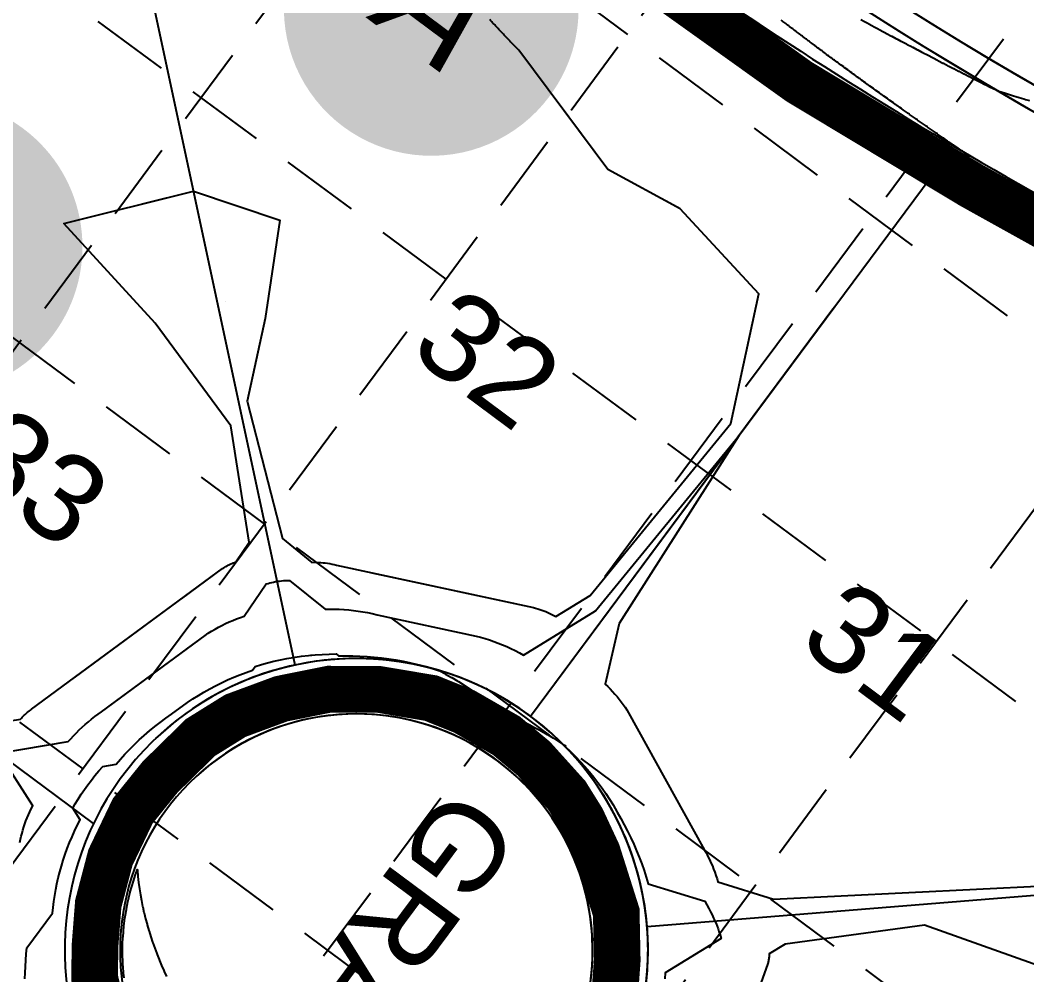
# Model space of a CAD drawing. Header units: feet. Extents: x 2260 to 6199, y 3666 to 7344.
# Drawn here: x 4019.8 to 4192.3, y 5551.9 to 5715.5 of the extents above; entities that cross this region are included whole.
import ezdxf
from ezdxf.enums import TextEntityAlignment as Align

# ---------------------------------------------------------------- set-up
doc = ezdxf.new("R2010")
doc.units = ezdxf.units.FT
doc.header["$LTSCALE"] = 40
doc.header["$MEASUREMENT"] = 0
doc.linetypes.add('HIDDEN', pattern=[0.375, 0.25, -0.125])
for name, color, linetype in [('ALTURA LOGO', 4, 'CONTINUOUS'), ('EOP-PROP', 4, 'CONTINUOUS'), ('EROSION BLANKETS', 84, 'CONTINUOUS'), ('FLOW-ARROWS', 253, 'CONTINUOUS'), ('GRID', 254, 'HIDDEN'), ('LOT-NOS', 4, 'CONTINUOUS'), ('lots-line', 4, 'CONTINUOUS'), ('PC', 43, 'CONTINUOUS'), ('ST-ROW', 2, 'CONTINUOUS'), ('STREET-NAME', 3, 'CONTINUOUS')]:
    doc.layers.add(name, color=color, linetype=linetype)
doc.styles.add('altura', font='ARIAL.TTF', dxfattribs={"oblique": 15})
doc.styles.get("Standard").update_dxf_attribs({"font": 'ARIAL.TTF'})

msp = doc.modelspace()

# ---------------------------------------------------------------- hatches: boundary and pattern name
at = {"layer": 'ALTURA LOGO'}
h = msp.add_hatch(color=42, dxfattribs=at)
edge = h.paths.add_edge_path()
edge.add_ellipse((4090.25, 5717.53), major_axis=(15.08, 20.26), ratio=1, start_angle=269.9984, end_angle=449.9984)
edge.add_ellipse((4090.25, 5717.53), major_axis=(15.08, 20.26), ratio=1, start_angle=89.9974, end_angle=269.9974)
h.paths.add_polyline_path([(4065.79, 5722.77), (4101.97, 5695.84), (4115.34, 5713.8), (4079.16, 5740.73)], flags=24)
h = msp.add_hatch(color=42, dxfattribs=at)
edge = h.paths.add_edge_path()
edge.add_ellipse((4005.21, 5676.7), major_axis=(15.08, 20.26), ratio=1, start_angle=269.9984, end_angle=449.9984)
edge.add_ellipse((4005.21, 5676.7), major_axis=(15.08, 20.26), ratio=1, start_angle=89.9974, end_angle=269.9974)
h.paths.add_polyline_path([(3980.75, 5681.94), (4016.93, 5655.01), (4030.3, 5672.97), (3994.12, 5699.9)], flags=24)

# ---------------------------------------------------------------- linework, layer by layer
at = {"layer": 'EOP-PROP', "color": 7}
for centre, radius, start, end in [((4564.71, 6344.61), 744, 233.37652, 257.9853), ((4564.71, 6344.61), 744, 233.37652, 261.89605), ((4564.71, 6344.61), 756, 233.37652, 245.14413), ((4564.71, 6344.61), 756, 233.37652, 245.14413), ((4077.41, 5556.09), 40.5, 279.7732, 206.6699), ((4077.41, 5556.09), 40.5, 279.7732, 206.6699), ((4077.41, 5556.09), 40.5, 279.7732, 131.7897), ((4077.41, 5556.09), 40.5, 335.522, 131.1489)]:
    msp.add_arc(centre, radius, start, end, dxfattribs=at)
at = {"layer": 'EROSION BLANKETS', "const_width": 8}
for points in [[(3908.01, 5587.8), (4027.85, 5749), (4032.22, 5753.6), (4037.85, 5757.75), (4044.37, 5760.92), (4051.43, 5762.89), (4058.01, 5763.78), (4065.55, 5763.15), (4072.46, 5761.23), (4080.1, 5757.62), (4112.09, 5734.44), (4153.32, 5704.96), (4182.89, 5687.17), (4213.52, 5670.14), (4236.51, 5658.77), (4249.96, 5651.9), (4260.02, 5643.93), (4263.62, 5637.67), (4266.91, 5627.51), (4268.3, 5616.19), (4264.17, 5602.27), (4256.28, 5581.88), (4213.49, 5470.78)], [(4034.45, 5543.4), (4032.55, 5551.33), (4032.62, 5556.87), (4033.18, 5564.04), (4035.26, 5571.97), (4039.08, 5579.94), (4043.77, 5585.76), (4050.7, 5592.56), (4056.68, 5596.28), (4064.52, 5599.18), (4072.76, 5600.84), (4081.27, 5600.8), (4090.2, 5599.3), (4095.93, 5597), (4103.14, 5592.85), (4107.83, 5588.93), (4113.47, 5582.66), (4116.06, 5578.51), (4118.71, 5572.83), (4121.96, 5562.59), (4122.13, 5554.33), (4121.64, 5547.67)]]:
    msp.add_lwpolyline(points, dxfattribs=at)
at = {"layer": 'FLOW-ARROWS', "color": 7}
for points in [[(4073.06, 5695.81, 0, 1.67, 0), (4077.64, 5697.82, 0, 0, 0), (4086.72, 5701.81, 0, 0, 0)], [(4073.06, 5695.81, 0, 1.67, 0), (4077.64, 5697.82, 0, 0, 0), (4086.72, 5701.81, 0, 0, 0)], [(4073.06, 5695.81, 0, 1.67, 0), (4077.64, 5697.82, 0, 0, 0), (4086.72, 5701.81, 0, 0, 0)], [(4109.7, 5693.89, 0, 1.67, 0), (4105.22, 5696.12, 0, 0, 0), (4093.74, 5701.84, 0, 0, 0)], [(4109.7, 5693.89, 0, 1.67, 0), (4105.22, 5696.12, 0, 0, 0), (4093.74, 5701.84, 0, 0, 0)], [(4109.7, 5693.89, 0, 1.67, 0), (4105.22, 5696.12, 0, 0, 0), (4093.74, 5701.84, 0, 0, 0)], [(4055.04, 5667.35, 0, 1.67, 0), (4054.2, 5672.28, 0, 0, 0), (4051.55, 5687.73, 0, 0, 0)], [(4055.04, 5667.35, 0, 1.67, 0), (4054.2, 5672.28, 0, 0, 0), (4051.55, 5687.73, 0, 0, 0)], [(4055.04, 5667.35, 0, 1.67, 0), (4054.2, 5672.28, 0, 0, 0), (4051.55, 5687.73, 0, 0, 0)], [(4173.12, 5681.83, 0, 1.67, 0), (4170.14, 5677.82, 0, 0, 0), (4166.47, 5672.9, 0, 0, 0)], [(4173.12, 5681.83, 0, 1.67, 0), (4170.14, 5677.82, 0, 0, 0), (4166.47, 5672.9, 0, 0, 0)], [(4138.57, 5636, 0, 1.67, 0), (4141.55, 5640.01, 0, 0, 0), (4148.33, 5649.11, 0, 0, 0)], [(4138.57, 5636, 0, 1.67, 0), (4141.55, 5640.01, 0, 0, 0), (4148.33, 5649.11, 0, 0, 0)], [(4138.57, 5636, 0, 1.67, 0), (4141.55, 5640.01, 0, 0, 0), (4148.33, 5649.11, 0, 0, 0)], [(4138.57, 5636, 0, 1.67, 0), (4141.55, 5640.01, 0, 0, 0), (4148.33, 5649.11, 0, 0, 0)], [(4170.53, 5562.34, 0, 1.67, 0), (4175.52, 5562.52, 0, 0, 0), (4188.83, 5563.02, 0, 0, 0)], [(4170.53, 5562.34, 0, 1.67, 0), (4175.52, 5562.52, 0, 0, 0), (4188.83, 5563.02, 0, 0, 0)], [(4170.53, 5562.34, 0, 1.67, 0), (4175.52, 5562.52, 0, 0, 0), (4188.83, 5563.02, 0, 0, 0)], [(4170.53, 5562.34, 0, 1.67, 0), (4175.52, 5562.52, 0, 0, 0), (4188.83, 5563.02, 0, 0, 0)]]:
    msp.add_lwpolyline(points, format="xyseb", dxfattribs=at)
at = {"layer": 'GRID', "linetype": 'HIDDEN', "ltscale": 1.35}
for p, q in [((2990.57, 6553.21), (5593.01, 4624.04)), ((2959.46, 6511.23), (5561.89, 4582.06)), ((2928.34, 6469.26), (5530.77, 4540.09)), ((4610.88, 6457.77), (3521.7, 4988.47)), ((2897.23, 6427.28), (5499.66, 4498.11)), ((4652.86, 6426.65), (3563.67, 4957.35)), ((4694.83, 6395.54), (3605.65, 4926.24)), ((4736.81, 6364.42), (3647.62, 4895.12))]:
    msp.add_line(p, q, dxfattribs=at)
at = {"layer": 'lots-line', "color": 7}
for p, q in [((4066.93, 5604.98), (4034.62, 5755.7)), ((4066.93, 5604.98), (4034.62, 5755.7)), ((4066.93, 5604.98), (4034.62, 5755.7)), ((4107.24, 5596.22), (4177.45, 5690.68)), ((4107.24, 5596.22), (4177.45, 5690.68)), ((4107.24, 5596.22), (4159.33, 5666.31)), ((4107.24, 5596.22), (4159.11, 5666.01)), ((4032.37, 5577.8), (3947.37, 5640.97)), ((4127.25, 5560.15), (4252.54, 5570.34)), ((4127.25, 5560.15), (4252.54, 5570.34)), ((4127.25, 5560.15), (4252.54, 5570.34)), ((4127.25, 5560.15), (4252.54, 5570.34))]:
    msp.add_line(p, q, dxfattribs=at)
for radius, end in [(740, 258.1275), (740, 261.89605), (760, 245.14413), (760, 245.14413)]:
    msp.add_arc((4564.71, 6344.61), radius, 233.37652, end, dxfattribs=at)
at = {"layer": 'PC', "color": 43, "flags": 128}
for points, elevation in [([(4029.03, 5602.76), (4054.5, 5621.53), (4054.69, 5621.66), (4054.88, 5621.78), (4055.07, 5621.89), (4055.27, 5622), (4055.47, 5622.11), (4055.67, 5622.21), (4055.88, 5622.3), (4056.09, 5622.4), (4056.3, 5622.48), (4056.52, 5622.56), (4056.74, 5622.64), (4059.07, 5626.03), (4055.9, 5645.99), (4042.93, 5663.6), (4027.29, 5680.65), (4049.52, 5686.21), (4064.31, 5681.21), (4061.77, 5664.39), (4058.71, 5650.22), (4064.74, 5626.64), (4069.8, 5622.58), (4070.18, 5622.59), (4070.56, 5622.58), (4070.94, 5622.57), (4071.32, 5622.55), (4071.7, 5622.51), (4072.08, 5622.47), (4072.47, 5622.42), (4072.85, 5622.36), (4073.24, 5622.29), (4073.62, 5622.21), (4074, 5622.12), (4107.79, 5614.83), (4108.14, 5614.74), (4108.5, 5614.63), (4108.85, 5614.52), (4109.21, 5614.4), (4109.56, 5614.27), (4109.91, 5614.13), (4110.26, 5613.98), (4110.6, 5613.82), (4110.94, 5613.65), (4111.28, 5613.47), (4111.62, 5613.29), (4117.48, 5616.89), (4141.6, 5646.39), (4146.4, 5668.63), (4132.91, 5683.2), (4120.52, 5689.95), (4105.25, 5710.38), (4105.14, 5710.49), (4105.04, 5710.6), (4104.93, 5710.7), (4104.83, 5710.81), (4104.72, 5710.92), (4104.62, 5711.03), (4104.51, 5711.14), (4104.4, 5711.25), (4104.3, 5711.37), (4104.19, 5711.48), (4104.08, 5711.59), (4103.97, 5711.7), (4103.86, 5711.82), (4103.75, 5711.93), (4103.72, 5711.97), (4103.64, 5712.05), (4103.53, 5712.16), (4103.42, 5712.28), (4103.31, 5712.39), (4103.2, 5712.51), (4103.09, 5712.63), (4102.98, 5712.74), (4102.87, 5712.86), (4102.75, 5712.98), (4102.64, 5713.1), (4102.53, 5713.22), (4102.41, 5713.34), (4102.3, 5713.46), (4102.18, 5713.59), (4102.07, 5713.71), (4101.95, 5713.83), (4101.84, 5713.95), (4101.72, 5714.08), (4101.6, 5714.2), (4101.49, 5714.33), (4101.37, 5714.46), (4101.25, 5714.58), (4101.13, 5714.71), (4101.01, 5714.84), (4100.89, 5714.97), (4100.77, 5715.09), (4100.65, 5715.22), (4100.53, 5715.35), (4100.41, 5715.49), (4100.29, 5715.62)], 552), ([(4040.77, 5684.02), (4049.52, 5686.21), (4064.31, 5681.21), (4061.77, 5664.39), (4058.71, 5650.22), (4064.74, 5626.64), (4069.8, 5622.58), (4070.18, 5622.59), (4070.56, 5622.58), (4070.94, 5622.57), (4071.32, 5622.55), (4071.7, 5622.51), (4072.08, 5622.47), (4072.47, 5622.42), (4072.85, 5622.36), (4073.24, 5622.29), (4073.62, 5622.21), (4074, 5622.12), (4107.79, 5614.83), (4108.14, 5614.74), (4108.5, 5614.63), (4108.85, 5614.52), (4109.21, 5614.4), (4109.56, 5614.27), (4109.91, 5614.13), (4110.26, 5613.98), (4110.6, 5613.82), (4110.94, 5613.65), (4111.28, 5613.47), (4111.62, 5613.29), (4117.48, 5616.89), (4141.6, 5646.39), (4146.4, 5668.63), (4132.91, 5683.2), (4120.52, 5689.95), (4105.25, 5710.38), (4105.14, 5710.49), (4105.04, 5710.6), (4104.93, 5710.7), (4104.83, 5710.81), (4104.72, 5710.92), (4104.62, 5711.03), (4104.51, 5711.14), (4104.4, 5711.25), (4104.3, 5711.37), (4104.19, 5711.48), (4104.08, 5711.59), (4103.97, 5711.7), (4103.86, 5711.82), (4103.75, 5711.93), (4103.72, 5711.97), (4103.64, 5712.05), (4103.53, 5712.16), (4103.42, 5712.28), (4103.31, 5712.39), (4103.2, 5712.51), (4103.09, 5712.63), (4102.98, 5712.74), (4102.87, 5712.86), (4102.75, 5712.98), (4102.64, 5713.1), (4102.53, 5713.22), (4102.41, 5713.34), (4102.3, 5713.46), (4102.18, 5713.59), (4102.07, 5713.71), (4101.95, 5713.83), (4101.84, 5713.95), (4101.72, 5714.08), (4101.6, 5714.2), (4101.49, 5714.33), (4101.37, 5714.46), (4101.25, 5714.58), (4101.13, 5714.71), (4101.01, 5714.84), (4100.89, 5714.97), (4100.77, 5715.09), (4100.65, 5715.22), (4100.53, 5715.35), (4100.41, 5715.49), (4100.29, 5715.62)], 552), ([(4192.6, 5682.59), (4192.33, 5682.84), (4192.28, 5682.89), (4192.22, 5682.93), (4191.95, 5683.18), (4191.7, 5683.41), (4191.63, 5683.47), (4191.57, 5683.53), (4191.32, 5683.76), (4191.08, 5683.98), (4191, 5684.05), (4190.91, 5684.13), (4190.68, 5684.34), (4190.58, 5684.43), (4190.36, 5684.63), (4190.14, 5684.83), (4190.04, 5684.93), (4189.93, 5685.02), (4189.72, 5685.22), (4189.52, 5685.4), (4189.4, 5685.51), (4189.28, 5685.62), (4189.08, 5685.8), (4188.9, 5685.97), (4188.76, 5686.09), (4188.62, 5686.22), (4188.45, 5686.39), (4188.3, 5686.52), (4188.13, 5686.68), (4187.97, 5686.83), (4187.81, 5686.97), (4187.65, 5687.12), (4187.49, 5687.27), (4187.35, 5687.4), (4187.18, 5687.56), (4187.04, 5687.69), (4186.86, 5687.85), (4186.73, 5687.97), (4186.54, 5688.15), (4186.35, 5688.33), (4186.23, 5688.44), (4186.11, 5688.55), (4185.91, 5688.73), (4185.7, 5688.93), (4185.59, 5689.03), (4185.38, 5689.23), (4185.28, 5689.32), (4185.18, 5689.41), (4184.96, 5689.62), (4184.73, 5689.83), (4184.65, 5689.91), (4184.57, 5689.98), (4184.33, 5690.2), (4184.26, 5690.27), (4184.02, 5690.5), (4183.95, 5690.56), (4183.7, 5690.79), (4183.65, 5690.85), (4183.39, 5691.09), (4183.12, 5691.34), (4183.07, 5691.38), (4183.03, 5691.42), (4182.76, 5691.68), (4182.47, 5691.95), (4182.45, 5691.98), (4182.15, 5692.25), (4182.13, 5692.27), (4182.11, 5692.29), (4181.82, 5692.57), (4181.51, 5692.86), (4181.51, 5692.86), (4181.5, 5692.87), (4181.31, 5693.05), (4181.18, 5693.14), (4181.18, 5693.14), (4180.83, 5693.37), (4180.83, 5693.37), (4180.49, 5693.61), (4180.49, 5693.61), (4180.14, 5693.85), (4180.14, 5693.85), (4179.8, 5694.09), (4179.79, 5694.09), (4179.45, 5694.32), (4179.45, 5694.33), (4179.11, 5694.56), (4179.1, 5694.57), (4178.76, 5694.8), (4178.75, 5694.81), (4178.42, 5695.04), (4178.41, 5695.05), (4178.08, 5695.28), (4178.06, 5695.29), (4177.73, 5695.51), (4177.71, 5695.53), (4177.39, 5695.75), (4177.37, 5695.77), (4177.04, 5695.99), (4177.02, 5696.01), (4176.7, 5696.23), (4176.68, 5696.25), (4176.36, 5696.47), (4176.33, 5696.49), (4176.01, 5696.71), (4175.99, 5696.73), (4175.67, 5696.95), (4175.64, 5696.97), (4175.33, 5697.19), (4175.3, 5697.21), (4174.98, 5697.43), (4174.95, 5697.45), (4174.64, 5697.67), (4174.61, 5697.69), (4174.3, 5697.91), (4174.26, 5697.93), (4173.96, 5698.15), (4173.92, 5698.17), (4173.61, 5698.39), (4173.58, 5698.42), (4173.27, 5698.63), (4173.23, 5698.66), (4172.93, 5698.87), (4172.89, 5698.9), (4172.59, 5699.11), (4172.54, 5699.14), (4172.24, 5699.36), (4172.2, 5699.39), (4171.9, 5699.6), (4171.86, 5699.63), (4171.56, 5699.84), (4171.51, 5699.87), (4171.22, 5700.08), (4171.17, 5700.12), (4170.88, 5700.32), (4170.83, 5700.36), (4170.54, 5700.57), (4170.49, 5700.6), (4170.2, 5700.81), (4170.14, 5700.85), (4169.86, 5701.05), (4169.8, 5701.09), (4169.51, 5701.29), (4169.46, 5701.33), (4169.17, 5701.54), (4169.12, 5701.58), (4168.83, 5701.78), (4168.77, 5701.82), (4168.49, 5702.02), (4168.43, 5702.07), (4168.15, 5702.27), (4168.09, 5702.31), (4167.81, 5702.51), (4167.75, 5702.56), (4167.47, 5702.76), (4167.41, 5702.8), (4167.13, 5703), (4167.07, 5703.05), (4166.79, 5703.24), (4166.73, 5703.29), (4166.46, 5703.49), (4166.39, 5703.54), (4166.12, 5703.73), (4166.04, 5703.79), (4165.78, 5703.98), (4165.7, 5704.03), (4165.44, 5704.22), (4165.36, 5704.28), (4165.1, 5704.47), (4165.02, 5704.52), (4164.76, 5704.71), (4164.68, 5704.77), (4164.42, 5704.96), (4164.34, 5705.02), (4164.26, 5705.08), (4164, 5705.26), (4163.75, 5705.45), (4163.66, 5705.51), (4163.41, 5705.7), (4163.32, 5705.76), (4163.07, 5705.94), (4162.98, 5706.01), (4162.73, 5706.19), (4162.64, 5706.25), (4162.4, 5706.44), (4162.31, 5706.5), (4162.06, 5706.68), (4161.97, 5706.75), (4161.87, 5706.82), (4161.63, 5707), (4161.38, 5707.18), (4161.29, 5707.25), (4161.05, 5707.43), (4160.95, 5707.5), (4160.71, 5707.67), (4160.61, 5707.74), (4160.51, 5707.82), (4160.27, 5707.99), (4160.04, 5708.17), (4159.94, 5708.24), (4159.83, 5708.32), (4159.6, 5708.49), (4159.36, 5708.66), (4159.26, 5708.74), (4159.03, 5708.91), (4158.92, 5708.99), (4158.82, 5709.07), (4158.59, 5709.24), (4158.36, 5709.41), (4158.25, 5709.49), (4158.02, 5709.66), (4157.91, 5709.74), (4157.8, 5709.82), (4157.57, 5709.99), (4157.35, 5710.16), (4157.24, 5710.24), (4157.12, 5710.33), (4156.9, 5710.49), (4156.9, 5710.49), (4156.9, 5710.5), (4156.68, 5710.66), (4156.56, 5710.75), (4156.34, 5710.91), (4156.22, 5711), (4156.01, 5711.16), (4155.89, 5711.25), (4155.77, 5711.34), (4155.55, 5711.5), (4155.34, 5711.66), (4155.22, 5711.75), (4155, 5711.91), (4154.88, 5712), (4154.67, 5712.16), (4154.54, 5712.26), (4154.42, 5712.35), (4154.21, 5712.51), (4154, 5712.66), (4153.87, 5712.76), (4153.67, 5712.92), (4153.54, 5713.01), (4153.41, 5713.11), (4153.2, 5713.27), (4153, 5713.42), (4152.87, 5713.52), (4152.73, 5713.62), (4152.53, 5713.77), (4152.34, 5713.92), (4152.2, 5714.03), (4152, 5714.17), (4151.86, 5714.28), (4151.67, 5714.43), (4151.53, 5714.53), (4151.34, 5714.68), (4151.2, 5714.79), (4151, 5714.93), (4150.86, 5715.04), (4150.67, 5715.18), (4150.53, 5715.29), (4150.38, 5715.41), (4150.2, 5715.55)], 551), ([(4192.6, 5682.59), (4192.33, 5682.84), (4192.28, 5682.89), (4192.22, 5682.93), (4191.95, 5683.18), (4191.7, 5683.41), (4191.63, 5683.47), (4191.57, 5683.53), (4191.32, 5683.76), (4191.08, 5683.98), (4191, 5684.05), (4190.91, 5684.13), (4190.68, 5684.34), (4190.58, 5684.43), (4190.36, 5684.63), (4190.14, 5684.83), (4190.04, 5684.93), (4189.93, 5685.02), (4189.72, 5685.22), (4189.52, 5685.4), (4189.4, 5685.51), (4189.28, 5685.62), (4189.08, 5685.8), (4188.9, 5685.97), (4188.76, 5686.09), (4188.62, 5686.22), (4188.45, 5686.39), (4188.3, 5686.52), (4188.13, 5686.68), (4187.97, 5686.83), (4187.81, 5686.97), (4187.65, 5687.12), (4187.49, 5687.27), (4187.35, 5687.4), (4187.18, 5687.56), (4187.04, 5687.69), (4186.86, 5687.85), (4186.73, 5687.97), (4186.54, 5688.15), (4186.35, 5688.33), (4186.23, 5688.44), (4186.11, 5688.55), (4185.91, 5688.73), (4185.7, 5688.93), (4185.59, 5689.03), (4185.38, 5689.23), (4185.28, 5689.32), (4185.18, 5689.41), (4184.96, 5689.62), (4184.73, 5689.83), (4184.65, 5689.91), (4184.57, 5689.98), (4184.33, 5690.2), (4184.26, 5690.27), (4184.02, 5690.5), (4183.95, 5690.56), (4183.7, 5690.79), (4183.65, 5690.85), (4183.39, 5691.09), (4183.12, 5691.34), (4183.07, 5691.38), (4183.03, 5691.42), (4182.76, 5691.68), (4182.47, 5691.95), (4182.45, 5691.98), (4182.15, 5692.25), (4182.13, 5692.27), (4182.11, 5692.29), (4181.82, 5692.57), (4181.51, 5692.86), (4181.51, 5692.86), (4181.5, 5692.87), (4181.31, 5693.05), (4181.18, 5693.14), (4181.18, 5693.14), (4180.83, 5693.37), (4180.83, 5693.37), (4180.49, 5693.61), (4180.49, 5693.61), (4180.14, 5693.85), (4180.14, 5693.85), (4179.8, 5694.09), (4179.79, 5694.09), (4179.45, 5694.32), (4179.45, 5694.33), (4179.11, 5694.56), (4179.1, 5694.57), (4178.76, 5694.8), (4178.75, 5694.81), (4178.42, 5695.04), (4178.41, 5695.05), (4178.08, 5695.28), (4178.06, 5695.29), (4177.73, 5695.51), (4177.71, 5695.53), (4177.39, 5695.75), (4177.37, 5695.77), (4177.04, 5695.99), (4177.02, 5696.01), (4176.7, 5696.23), (4176.68, 5696.25), (4176.36, 5696.47), (4176.33, 5696.49), (4176.01, 5696.71), (4175.99, 5696.73), (4175.67, 5696.95), (4175.64, 5696.97), (4175.33, 5697.19), (4175.3, 5697.21), (4174.98, 5697.43), (4174.95, 5697.45), (4174.64, 5697.67), (4174.61, 5697.69), (4174.3, 5697.91), (4174.26, 5697.93), (4173.96, 5698.15), (4173.92, 5698.17), (4173.61, 5698.39), (4173.58, 5698.42), (4173.27, 5698.63), (4173.23, 5698.66), (4172.93, 5698.87), (4172.89, 5698.9), (4172.59, 5699.11), (4172.54, 5699.14), (4172.24, 5699.36), (4172.2, 5699.39), (4171.9, 5699.6), (4171.86, 5699.63), (4171.56, 5699.84), (4171.51, 5699.87), (4171.22, 5700.08), (4171.17, 5700.12), (4170.88, 5700.32), (4170.83, 5700.36), (4170.54, 5700.57), (4170.49, 5700.6), (4170.2, 5700.81), (4170.14, 5700.85), (4169.86, 5701.05), (4169.8, 5701.09), (4169.51, 5701.29), (4169.46, 5701.33), (4169.17, 5701.54), (4169.12, 5701.58), (4168.83, 5701.78), (4168.77, 5701.82), (4168.49, 5702.02), (4168.43, 5702.07), (4168.15, 5702.27), (4168.09, 5702.31), (4167.81, 5702.51), (4167.75, 5702.56), (4167.47, 5702.76), (4167.41, 5702.8), (4167.13, 5703), (4167.07, 5703.05), (4166.79, 5703.24), (4166.73, 5703.29), (4166.46, 5703.49), (4166.39, 5703.54), (4166.12, 5703.73), (4166.04, 5703.79), (4165.78, 5703.98), (4165.7, 5704.03), (4165.44, 5704.22), (4165.36, 5704.28), (4165.1, 5704.47), (4165.02, 5704.52), (4164.76, 5704.71), (4164.68, 5704.77), (4164.42, 5704.96), (4164.34, 5705.02), (4164.26, 5705.08), (4164, 5705.26), (4163.75, 5705.45), (4163.66, 5705.51), (4163.41, 5705.7), (4163.32, 5705.76), (4163.07, 5705.94), (4162.98, 5706.01), (4162.73, 5706.19), (4162.64, 5706.25), (4162.4, 5706.44), (4162.31, 5706.5), (4162.06, 5706.68), (4161.97, 5706.75), (4161.87, 5706.82), (4161.63, 5707), (4161.38, 5707.18), (4161.29, 5707.25), (4161.05, 5707.43), (4160.95, 5707.5), (4160.71, 5707.67), (4160.61, 5707.74), (4160.51, 5707.82), (4160.27, 5707.99), (4160.04, 5708.17), (4159.94, 5708.24), (4159.83, 5708.32), (4159.6, 5708.49), (4159.36, 5708.66), (4159.26, 5708.74), (4159.03, 5708.91), (4158.92, 5708.99), (4158.82, 5709.07), (4158.59, 5709.24), (4158.36, 5709.41), (4158.25, 5709.49), (4158.02, 5709.66), (4157.91, 5709.74), (4157.8, 5709.82), (4157.57, 5709.99), (4157.35, 5710.16), (4157.24, 5710.24), (4157.12, 5710.33), (4156.9, 5710.49), (4156.9, 5710.49), (4156.9, 5710.5), (4156.68, 5710.66), (4156.56, 5710.75), (4156.34, 5710.91), (4156.22, 5711), (4156.01, 5711.16), (4155.89, 5711.25), (4155.77, 5711.34), (4155.55, 5711.5), (4155.34, 5711.66), (4155.22, 5711.75), (4155, 5711.91), (4154.88, 5712), (4154.67, 5712.16), (4154.54, 5712.26), (4154.42, 5712.35), (4154.21, 5712.51), (4154, 5712.66), (4153.87, 5712.76), (4153.67, 5712.92), (4153.54, 5713.01), (4153.41, 5713.11), (4153.2, 5713.27), (4153, 5713.42), (4152.87, 5713.52), (4152.73, 5713.62), (4152.53, 5713.77), (4152.34, 5713.92), (4152.2, 5714.03), (4152, 5714.17), (4151.86, 5714.28), (4151.67, 5714.43), (4151.53, 5714.53), (4151.34, 5714.68), (4151.2, 5714.79), (4151, 5714.93), (4150.86, 5715.04), (4150.67, 5715.18), (4150.53, 5715.29), (4150.38, 5715.41), (4150.2, 5715.55)], 551), ([(4163.89, 5715.62), (4164.5, 5715.29), (4164.61, 5715.23), (4164.72, 5715.17), (4164.83, 5715.11), (4165.46, 5714.77), (4165.56, 5714.72), (4165.67, 5714.66), (4166.3, 5714.32), (4166.4, 5714.26), (4166.5, 5714.21), (4166.6, 5714.16), (4167.25, 5713.81), (4167.35, 5713.76), (4167.44, 5713.7), (4168.1, 5713.35), (4168.19, 5713.3), (4168.29, 5713.25), (4168.38, 5713.2), (4169.04, 5712.85), (4169.13, 5712.8), (4169.22, 5712.76), (4169.9, 5712.39), (4169.98, 5712.35), (4170.07, 5712.3), (4170.76, 5711.94), (4170.84, 5711.9), (4170.92, 5711.85), (4171, 5711.81), (4171.7, 5711.44), (4171.77, 5711.4), (4171.85, 5711.36), (4172.56, 5710.99), (4172.63, 5710.95), (4172.7, 5710.91), (4172.77, 5710.88), (4173.49, 5710.5), (4173.56, 5710.46), (4173.63, 5710.43), (4174.36, 5710.04), (4174.42, 5710.01), (4174.48, 5709.98), (4174.55, 5709.94), (4175.29, 5709.56), (4175.35, 5709.53), (4175.41, 5709.5), (4176.16, 5709.1), (4176.21, 5709.08), (4176.27, 5709.05), (4177.03, 5708.65), (4177.08, 5708.63), (4177.13, 5708.6), (4177.18, 5708.57), (4177.96, 5708.17), (4178, 5708.15), (4178.05, 5708.13), (4178.84, 5707.72), (4178.88, 5707.7), (4178.92, 5707.68), (4178.96, 5707.66), (4179.76, 5707.25), (4179.8, 5707.23), (4179.83, 5707.21), (4180.64, 5706.8), (4180.67, 5706.78), (4180.71, 5706.76), (4181.53, 5706.34), (4181.56, 5706.33), (4181.58, 5706.32), (4181.61, 5706.3), (4182.44, 5705.88), (4182.47, 5705.87), (4182.49, 5705.85), (4183.33, 5705.43), (4183.35, 5705.42), (4183.37, 5705.41), (4183.39, 5705.4), (4184.25, 5704.97), (4184.26, 5704.96), (4184.28, 5704.95), (4185.14, 5704.52), (4185.15, 5704.51), (4185.16, 5704.51), (4185.17, 5704.5), (4186.05, 5704.06), (4186.05, 5704.06), (4186.06, 5704.06), (4186.95, 5703.61), (4186.95, 5703.61), (4186.95, 5703.61), (4187.39, 5703.39), (4187.89, 5703.24), (4187.92, 5703.23), (4188.87, 5702.93), (4189.71, 5702.67), (4189.85, 5702.63), (4190.64, 5702.39), (4190.83, 5702.33), (4191.04, 5702.26), (4191.81, 5702.03), (4192.08, 5701.94), (4192.79, 5701.73)], 551), ([(4163.89, 5715.62), (4164.5, 5715.29), (4164.61, 5715.23), (4164.72, 5715.17), (4164.83, 5715.11), (4165.46, 5714.77), (4165.56, 5714.72), (4165.67, 5714.66), (4166.3, 5714.32), (4166.4, 5714.26), (4166.5, 5714.21), (4166.6, 5714.16), (4167.25, 5713.81), (4167.35, 5713.76), (4167.44, 5713.7), (4168.1, 5713.35), (4168.19, 5713.3), (4168.29, 5713.25), (4168.38, 5713.2), (4169.04, 5712.85), (4169.13, 5712.8), (4169.22, 5712.76), (4169.9, 5712.39), (4169.98, 5712.35), (4170.07, 5712.3), (4170.76, 5711.94), (4170.84, 5711.9), (4170.92, 5711.85), (4171, 5711.81), (4171.7, 5711.44), (4171.77, 5711.4), (4171.85, 5711.36), (4172.56, 5710.99), (4172.63, 5710.95), (4172.7, 5710.91), (4172.77, 5710.88), (4173.49, 5710.5), (4173.56, 5710.46), (4173.63, 5710.43), (4174.36, 5710.04), (4174.42, 5710.01), (4174.48, 5709.98), (4174.55, 5709.94), (4175.29, 5709.56), (4175.35, 5709.53), (4175.41, 5709.5), (4176.16, 5709.1), (4176.21, 5709.08), (4176.27, 5709.05), (4177.03, 5708.65), (4177.08, 5708.63), (4177.13, 5708.6), (4177.18, 5708.57), (4177.96, 5708.17), (4178, 5708.15), (4178.05, 5708.13), (4178.84, 5707.72), (4178.88, 5707.7), (4178.92, 5707.68), (4178.96, 5707.66), (4179.76, 5707.25), (4179.8, 5707.23), (4179.83, 5707.21), (4180.64, 5706.8), (4180.67, 5706.78), (4180.71, 5706.76), (4181.53, 5706.34), (4181.56, 5706.33), (4181.58, 5706.32), (4181.61, 5706.3), (4182.44, 5705.88), (4182.47, 5705.87), (4182.49, 5705.85), (4183.33, 5705.43), (4183.35, 5705.42), (4183.37, 5705.41), (4183.39, 5705.4), (4184.25, 5704.97), (4184.26, 5704.96), (4184.28, 5704.95), (4185.14, 5704.52), (4185.15, 5704.51), (4185.16, 5704.51), (4185.17, 5704.5), (4186.05, 5704.06), (4186.05, 5704.06), (4186.06, 5704.06), (4186.95, 5703.61), (4186.95, 5703.61), (4186.95, 5703.61), (4187.39, 5703.39), (4187.89, 5703.24), (4187.92, 5703.23), (4188.87, 5702.93), (4189.71, 5702.67), (4189.85, 5702.63), (4190.64, 5702.39), (4190.83, 5702.33), (4191.04, 5702.26), (4191.81, 5702.03), (4192.08, 5701.94), (4192.79, 5701.73)], 551), ([(4015.88, 5595.04), (4019.85, 5595.69), (4020, 5595.86), (4020.16, 5596.03), (4020.32, 5596.2), (4020.48, 5596.36), (4020.65, 5596.52), (4020.82, 5596.68), (4021, 5596.83), (4021.18, 5596.98), (4021.37, 5597.12), (4021.56, 5597.26), (4021.75, 5597.4), (4054.5, 5621.53), (4054.69, 5621.66), (4054.88, 5621.78), (4055.07, 5621.89), (4055.27, 5622), (4055.47, 5622.11), (4055.67, 5622.21), (4055.88, 5622.3), (4056.09, 5622.4), (4056.3, 5622.48), (4056.52, 5622.56), (4056.74, 5622.64), (4059.07, 5626.03), (4055.9, 5645.99), (4042.93, 5663.6), (4027.29, 5680.65), (4049.52, 5686.21), (4064.31, 5681.21), (4061.77, 5664.39), (4058.71, 5650.22), (4064.74, 5626.64), (4069.8, 5622.58), (4070.18, 5622.59), (4070.56, 5622.58), (4070.94, 5622.57), (4071.32, 5622.55), (4071.7, 5622.51), (4072.08, 5622.47), (4072.47, 5622.42), (4072.85, 5622.36), (4073.24, 5622.29), (4073.62, 5622.21), (4074, 5622.12), (4107.79, 5614.83), (4108.14, 5614.74), (4108.5, 5614.63), (4108.85, 5614.52), (4109.21, 5614.4), (4109.56, 5614.27), (4109.91, 5614.13), (4110.26, 5613.98), (4110.6, 5613.82), (4110.94, 5613.65), (4111.28, 5613.47), (4111.62, 5613.29), (4117.48, 5616.89), (4141.6, 5646.39), (4146.4, 5668.63), (4132.91, 5683.2), (4120.52, 5689.95), (4111.67, 5701.79)], 552), ([(4080.08, 5620.81), (4107.79, 5614.83), (4108.14, 5614.74), (4108.5, 5614.63), (4108.85, 5614.52), (4109.21, 5614.4), (4109.56, 5614.27), (4109.91, 5614.13), (4110.26, 5613.98), (4110.6, 5613.82), (4110.94, 5613.65), (4111.28, 5613.47), (4111.62, 5613.29), (4117.48, 5616.89), (4141.6, 5646.39), (4146.4, 5668.63), (4132.91, 5683.2), (4130.54, 5684.49)], 552), ([(4047.45, 5616.34), (4054.5, 5621.53), (4054.69, 5621.66), (4054.88, 5621.78), (4055.07, 5621.89), (4055.27, 5622), (4055.47, 5622.11), (4055.67, 5622.21), (4055.88, 5622.3), (4056.09, 5622.4), (4056.3, 5622.48), (4056.52, 5622.56), (4056.74, 5622.64), (4059.07, 5626.03), (4055.9, 5645.99), (4042.93, 5663.6), (4042.77, 5663.77)], 552), ([(4019.75, 5574.57), (4019.85, 5575.1), (4019.97, 5575.63), (4020.11, 5576.16), (4020.26, 5576.69), (4020.42, 5577.22), (4020.59, 5577.74), (4020.78, 5578.27), (4020.99, 5578.79), (4021.21, 5579.31), (4021.44, 5579.83), (4021.69, 5580.34), (4021.94, 5580.85), (4016.11, 5589.88), (4028.04, 5591.84), (4028.49, 5592.35), (4028.95, 5592.86), (4029.43, 5593.36), (4029.92, 5593.85), (4030.43, 5594.33), (4030.94, 5594.8), (4031.48, 5595.25), (4032.02, 5595.7), (4032.58, 5596.14), (4033.15, 5596.56), (4033.74, 5596.97), (4051.49, 5610.05), (4052.04, 5610.42), (4052.61, 5610.78), (4053.19, 5611.12), (4053.78, 5611.45), (4054.38, 5611.77), (4054.99, 5612.07), (4055.61, 5612.36), (4056.24, 5612.63), (4056.88, 5612.89), (4057.53, 5613.14), (4058.19, 5613.37), (4061.98, 5618.88), (4062.28, 5618.97), (4062.58, 5619.05), (4062.9, 5619.13), (4063.21, 5619.2), (4063.53, 5619.27), (4063.84, 5619.32), (4063.85, 5619.32), (4063.93, 5619.33), (4064.25, 5619.38), (4064.58, 5619.42), (4064.92, 5619.45), (4065.26, 5619.47), (4065.6, 5619.49), (4065.94, 5619.49), (4072.08, 5614.57), (4072.88, 5614.58), (4073.68, 5614.57), (4074.48, 5614.55), (4075.29, 5614.5), (4076.1, 5614.43), (4076.9, 5614.34), (4077.72, 5614.23), (4078.53, 5614.11), (4079.34, 5613.96), (4080.15, 5613.79), (4080.96, 5613.6), (4097.97, 5609.93), (4098.72, 5609.73), (4099.48, 5609.51), (4100.23, 5609.28), (4100.97, 5609.02), (4101.71, 5608.74), (4102.45, 5608.45), (4103.19, 5608.13), (4103.91, 5607.8), (4104.64, 5607.44), (4105.36, 5607.06), (4106.07, 5606.67), (4118.43, 5614.28), (4142.96, 5644.27), (4122.48, 5612.08), (4120.07, 5601.69), (4120.5, 5601.28), (4120.92, 5600.87), (4121.32, 5600.44), (4121.71, 5600.01), (4122.09, 5599.57), (4122.45, 5599.13), (4122.8, 5598.67), (4123.14, 5598.22), (4123.46, 5597.75), (4123.77, 5597.28), (4124.06, 5596.81), (4136.8, 5573.78), (4137.11, 5573.25), (4137.4, 5572.71), (4137.68, 5572.18), (4137.94, 5571.64), (4138.19, 5571.09), (4138.43, 5570.55), (4138.65, 5570), (4138.86, 5569.45), (4139.05, 5568.9), (4139.23, 5568.35), (4139.39, 5567.79), (4148.93, 5564.84), (4195.29, 5567.13)], 551), ([(4035.28, 5598.11), (4051.49, 5610.05), (4052.04, 5610.42), (4052.61, 5610.78), (4053.19, 5611.12), (4053.78, 5611.45), (4054.38, 5611.77), (4054.99, 5612.07), (4055.61, 5612.36), (4056.24, 5612.63), (4056.88, 5612.89), (4057.53, 5613.14), (4058.19, 5613.37), (4061.98, 5618.88), (4062.28, 5618.97), (4062.58, 5619.05), (4062.9, 5619.13), (4063.21, 5619.2), (4063.53, 5619.27), (4063.84, 5619.32), (4063.85, 5619.32), (4063.93, 5619.33), (4064.25, 5619.38), (4064.58, 5619.42), (4064.92, 5619.45), (4065.26, 5619.47), (4065.6, 5619.49), (4065.94, 5619.49), (4072.08, 5614.57), (4072.88, 5614.58), (4073.68, 5614.57), (4074.48, 5614.55), (4075.29, 5614.5), (4076.1, 5614.43), (4076.9, 5614.34), (4077.72, 5614.23), (4078.53, 5614.11), (4079.34, 5613.96), (4080.15, 5613.79), (4080.96, 5613.6), (4097.97, 5609.93), (4098.72, 5609.73), (4099.48, 5609.51), (4100.23, 5609.28), (4100.97, 5609.02), (4101.71, 5608.74), (4102.45, 5608.45), (4103.19, 5608.13), (4103.91, 5607.8), (4104.64, 5607.44), (4105.36, 5607.06), (4106.07, 5606.67), (4118.43, 5614.28), (4142.96, 5644.27), (4122.48, 5612.08), (4120.07, 5601.69), (4120.5, 5601.28), (4120.92, 5600.87), (4121.32, 5600.44), (4121.71, 5600.01), (4122.09, 5599.57), (4122.45, 5599.13), (4122.8, 5598.67), (4123.14, 5598.22), (4123.46, 5597.75), (4123.77, 5597.28), (4124.06, 5596.81), (4136.8, 5573.78), (4137.11, 5573.25), (4137.4, 5572.71), (4137.68, 5572.18), (4137.94, 5571.64), (4138.19, 5571.09), (4138.43, 5570.55), (4138.65, 5570), (4138.86, 5569.45), (4139.05, 5568.9), (4139.23, 5568.35), (4139.39, 5567.79), (4148.93, 5564.84), (4195.29, 5567.13)], 551), ([(4048.31, 5607.71), (4051.49, 5610.05), (4052.04, 5610.42), (4052.61, 5610.78), (4053.19, 5611.12), (4053.78, 5611.45), (4054.38, 5611.77), (4054.99, 5612.07), (4055.61, 5612.36), (4056.24, 5612.63), (4056.88, 5612.89), (4057.53, 5613.14), (4058.19, 5613.37), (4061.98, 5618.88), (4062.28, 5618.97), (4062.58, 5619.05), (4062.9, 5619.13), (4063.21, 5619.2), (4063.53, 5619.27), (4063.84, 5619.32), (4063.85, 5619.32), (4063.93, 5619.33), (4064.25, 5619.38), (4064.58, 5619.42), (4064.92, 5619.45), (4065.26, 5619.47), (4065.6, 5619.49), (4065.94, 5619.49), (4072.08, 5614.57), (4072.88, 5614.58), (4073.68, 5614.57), (4074.48, 5614.55), (4075.29, 5614.5), (4076.1, 5614.43), (4076.9, 5614.34), (4077.72, 5614.23), (4078.53, 5614.11), (4079.34, 5613.96), (4080.15, 5613.79), (4080.96, 5613.6), (4097.97, 5609.93), (4098.72, 5609.73), (4099.48, 5609.51), (4100.23, 5609.28), (4100.97, 5609.02), (4101.71, 5608.74), (4102.45, 5608.45), (4103.19, 5608.13), (4103.91, 5607.8), (4104.64, 5607.44), (4105.36, 5607.06), (4106.07, 5606.67), (4118.43, 5614.28), (4142.96, 5644.27), (4122.48, 5612.08), (4120.07, 5601.69), (4120.5, 5601.28), (4120.92, 5600.87), (4121.32, 5600.44), (4121.71, 5600.01), (4122.09, 5599.57), (4122.45, 5599.13), (4122.8, 5598.67), (4123.14, 5598.22), (4123.46, 5597.75), (4123.77, 5597.28), (4124.06, 5596.81), (4136.8, 5573.78), (4137.11, 5573.25), (4137.4, 5572.71), (4137.68, 5572.18), (4137.94, 5571.64), (4138.19, 5571.09), (4138.43, 5570.55), (4138.65, 5570), (4138.86, 5569.45), (4139.05, 5568.9), (4139.23, 5568.35), (4139.39, 5567.79), (4148.93, 5564.84), (4195.29, 5567.13)], 551), ([(4075.37, 5614.49), (4076.1, 5614.43), (4076.9, 5614.34), (4077.72, 5614.23), (4078.53, 5614.11), (4079.34, 5613.96), (4080.15, 5613.79), (4080.96, 5613.6), (4097.97, 5609.93), (4098.72, 5609.73), (4099.48, 5609.51), (4100.23, 5609.28), (4100.97, 5609.02), (4101.71, 5608.74), (4102.45, 5608.45), (4103.19, 5608.13), (4103.91, 5607.8), (4104.64, 5607.44), (4105.36, 5607.06), (4106.07, 5606.67), (4118.43, 5614.28), (4142.96, 5644.27), (4122.48, 5612.08), (4120.07, 5601.69), (4120.5, 5601.28), (4120.92, 5600.87), (4121.32, 5600.44), (4121.71, 5600.01), (4122.09, 5599.57), (4122.45, 5599.13), (4122.8, 5598.67), (4123.14, 5598.22), (4123.46, 5597.75), (4123.77, 5597.28), (4124.06, 5596.81), (4136.8, 5573.78), (4137.11, 5573.25), (4137.4, 5572.71), (4137.68, 5572.18), (4137.94, 5571.64), (4138.19, 5571.09), (4138.43, 5570.55), (4138.65, 5570), (4138.86, 5569.45), (4139.05, 5568.9), (4139.23, 5568.35), (4139.39, 5567.79), (4148.93, 5564.84), (4195.29, 5567.13)], 551), ([(4020.62, 5551.17), (4020.63, 5552.23), (4020.68, 5553.3), (4020.75, 5554.37), (4020.84, 5555.44), (4020.96, 5556.52), (4025.35, 5562.42), (4025.45, 5563.43), (4025.57, 5564.44), (4025.72, 5565.45), (4025.89, 5566.47), (4026.1, 5567.48), (4026.32, 5568.49), (4026.58, 5569.51), (4026.86, 5570.52), (4027.17, 5571.52), (4027.51, 5572.53), (4027.87, 5573.53), (4028.26, 5574.53), (4028.68, 5575.52), (4029.12, 5576.51), (4029.59, 5577.49), (4030.08, 5578.46), (4028.81, 5580.44), (4029.23, 5581.18), (4029.73, 5582), (4030.26, 5582.82), (4030.81, 5583.64), (4031.39, 5584.44), (4031.99, 5585.25), (4032.61, 5586.04), (4033.27, 5586.83), (4033.94, 5587.61), (4036.23, 5587.98), (4036.97, 5588.85), (4037.75, 5589.69), (4038.54, 5590.52), (4039.36, 5591.34), (4040.2, 5592.14), (4041.07, 5592.92), (4041.96, 5593.68), (4042.87, 5594.42), (4043.8, 5595.15), (4044.75, 5595.86), (4045.72, 5596.54), (4048.47, 5598.57), (4049.39, 5599.18), (4050.34, 5599.78), (4051.3, 5600.35), (4052.28, 5600.9), (4053.28, 5601.43), (4054.3, 5601.94), (4055.34, 5602.42), (4056.39, 5602.87), (4057.46, 5603.31), (4058.54, 5603.71), (4059.64, 5604.1), (4060.07, 5604.73), (4061.13, 5605.05), (4062.2, 5605.35), (4063.29, 5605.62), (4064.4, 5605.87), (4065.52, 5606.09), (4066.61, 5606.28), (4066.65, 5606.28), (4066.93, 5606.33), (4068.03, 5606.48), (4069.2, 5606.62), (4070.37, 5606.73), (4071.56, 5606.81), (4072.75, 5606.86), (4073.96, 5606.88), (4074.36, 5606.56), (4075.58, 5606.58), (4076.8, 5606.57), (4078.02, 5606.52), (4079.26, 5606.45), (4080.49, 5606.34), (4081.73, 5606.21), (4082.96, 5606.04), (4084.2, 5605.85), (4085.44, 5605.62), (4086.68, 5605.37), (4087.91, 5605.08), (4088.16, 5605.03), (4089.31, 5604.73), (4090.45, 5604.4), (4091.52, 5604.06), (4091.6, 5604.02), (4092.68, 5603.45), (4092.7, 5603.43), (4093.74, 5602.84), (4093.79, 5602.82), (4094.79, 5602.22), (4094.85, 5602.18), (4094.92, 5602.13), (4095.9, 5601.51), (4096.82, 5600.9), (4096.92, 5600.83), (4097.8, 5600.21), (4097.92, 5600.12), (4098.04, 5600.02), (4098.89, 5599.39), (4099.69, 5598.77), (4099.85, 5598.64), (4100.61, 5598.01), (4100.77, 5597.86), (4101.47, 5597.26), (4101.65, 5597.09), (4101.89, 5596.99), (4101.95, 5596.97), (4102.07, 5596.93), (4102.5, 5596.76), (4102.95, 5596.58), (4103.06, 5596.55), (4103.52, 5596.36), (4103.62, 5596.32), (4104.08, 5596.12), (4104.18, 5596.09), (4104.27, 5596.05), (4104.73, 5595.85), (4104.82, 5595.81), (4105.29, 5595.6), (4105.76, 5595.37), (4105.84, 5595.34), (4106.31, 5595.11), (4106.39, 5595.08), (4106.39, 5595.08), (4106.45, 5595.05), (4106.9, 5594.82), (4107.02, 5594.77), (4107.97, 5594.29), (4108.97, 5593.74), (4109.05, 5593.7), (4109.13, 5593.66), (4110.13, 5593.08), (4110.18, 5593.05), (4111.19, 5592.43), (4112.23, 5591.77), (4112.24, 5591.76), (4112.9, 5591.31), (4113.26, 5591.16), (4113.23, 5591.01), (4114.11, 5590.17), (4114.97, 5589.32), (4115.79, 5588.44), (4116.59, 5587.56), (4117.37, 5586.66), (4118.11, 5585.74), (4118.83, 5584.82), (4119.52, 5583.88), (4120.18, 5582.93), (4120.81, 5581.96), (4121.42, 5580.99), (4122.09, 5579.77), (4122.72, 5578.68), (4123.33, 5577.59), (4123.9, 5576.49), (4124.44, 5575.38), (4124.96, 5574.27), (4125.44, 5573.15), (4125.9, 5572.02), (4126.33, 5570.89), (4126.72, 5569.76), (4127.09, 5568.63), (4127.42, 5567.49), (4137.16, 5564.47), (4137.51, 5563.85), (4137.84, 5563.26), (4138.13, 5562.68), (4138.4, 5562.13), (4138.65, 5561.6), (4138.87, 5561.1), (4138.88, 5561.09), (4139.06, 5560.66), (4139.25, 5560.19), (4139.42, 5559.74), (4139.57, 5559.31), (4139.71, 5558.89), (4139.83, 5558.49), (4139.93, 5558.1), (4130.34, 5552.23), (4130.31, 5551.18)], 550), ([(4041.62, 5593.39), (4041.96, 5593.68), (4042.87, 5594.42), (4043.8, 5595.15), (4044.75, 5595.86), (4045.72, 5596.54), (4048.47, 5598.57), (4049.39, 5599.18), (4050.34, 5599.78), (4051.3, 5600.35), (4052.28, 5600.9), (4053.28, 5601.43), (4054.3, 5601.94), (4055.34, 5602.42), (4056.39, 5602.87), (4057.46, 5603.31), (4058.54, 5603.71), (4059.64, 5604.1), (4060.07, 5604.73), (4061.13, 5605.05), (4062.2, 5605.35), (4063.29, 5605.62), (4064.4, 5605.87), (4065.52, 5606.09), (4066.61, 5606.28), (4066.65, 5606.28), (4066.93, 5606.33), (4068.03, 5606.48), (4069.2, 5606.62), (4070.37, 5606.73), (4071.56, 5606.81), (4072.75, 5606.86), (4073.96, 5606.88), (4074.36, 5606.56), (4075.58, 5606.58), (4076.8, 5606.57), (4078.02, 5606.52), (4079.26, 5606.45), (4080.49, 5606.34), (4081.73, 5606.21), (4082.96, 5606.04), (4084.2, 5605.85), (4085.44, 5605.62), (4086.68, 5605.37), (4087.91, 5605.08), (4088.16, 5605.03), (4089.31, 5604.73), (4090.45, 5604.4), (4091.52, 5604.06), (4091.6, 5604.02), (4092.68, 5603.45), (4092.7, 5603.43), (4093.74, 5602.84), (4093.79, 5602.82), (4094.79, 5602.22), (4094.85, 5602.18), (4094.92, 5602.13), (4095.9, 5601.51), (4096.82, 5600.9), (4096.92, 5600.83), (4097.8, 5600.21), (4097.92, 5600.12), (4098.04, 5600.02), (4098.89, 5599.39), (4099.69, 5598.77), (4099.85, 5598.64), (4100.61, 5598.01), (4100.77, 5597.86), (4101.47, 5597.26), (4101.65, 5597.09), (4101.89, 5596.99), (4101.95, 5596.97), (4102.07, 5596.93), (4102.5, 5596.76), (4102.95, 5596.58), (4103.06, 5596.55), (4103.52, 5596.36), (4103.62, 5596.32), (4104.08, 5596.12), (4104.18, 5596.09), (4104.27, 5596.05), (4104.73, 5595.85), (4104.82, 5595.81), (4105.29, 5595.6), (4105.76, 5595.37), (4105.84, 5595.34), (4106.31, 5595.11), (4106.39, 5595.08), (4106.39, 5595.08), (4106.45, 5595.05), (4106.9, 5594.82), (4107.02, 5594.77), (4107.97, 5594.29), (4108.97, 5593.74), (4109.05, 5593.7), (4109.13, 5593.66), (4110.13, 5593.08), (4110.18, 5593.05), (4111.19, 5592.43), (4112.23, 5591.77), (4112.24, 5591.76), (4112.9, 5591.31), (4113.26, 5591.16), (4113.23, 5591.01), (4114.11, 5590.17), (4114.97, 5589.32), (4115.79, 5588.44), (4116.59, 5587.56), (4117.37, 5586.66), (4118.11, 5585.74), (4118.83, 5584.82), (4119.52, 5583.88), (4120.18, 5582.93), (4120.81, 5581.96), (4121.42, 5580.99), (4122.09, 5579.77), (4122.72, 5578.68), (4123.33, 5577.59), (4123.9, 5576.49), (4124.44, 5575.38), (4124.96, 5574.27), (4125.44, 5573.15), (4125.9, 5572.02), (4126.33, 5570.89), (4126.72, 5569.76), (4127.09, 5568.63), (4127.42, 5567.49), (4137.16, 5564.47), (4137.51, 5563.85), (4137.84, 5563.26), (4138.13, 5562.68), (4138.4, 5562.13), (4138.65, 5561.6), (4138.87, 5561.1), (4138.88, 5561.09), (4139.06, 5560.66), (4139.25, 5560.19), (4139.42, 5559.74), (4139.57, 5559.31), (4139.71, 5558.89), (4139.83, 5558.49), (4139.93, 5558.1), (4130.34, 5552.23), (4130.31, 5551.18)], 550), ([(4049.16, 5599.03), (4049.39, 5599.18), (4050.34, 5599.78), (4051.3, 5600.35), (4052.28, 5600.9), (4053.28, 5601.43), (4054.3, 5601.94), (4055.34, 5602.42), (4056.39, 5602.87), (4057.46, 5603.31), (4058.54, 5603.71), (4059.64, 5604.1), (4060.07, 5604.73), (4061.13, 5605.05), (4062.2, 5605.35), (4063.29, 5605.62), (4064.4, 5605.87), (4065.52, 5606.09), (4066.61, 5606.28), (4066.65, 5606.28), (4066.93, 5606.33), (4068.03, 5606.48), (4069.2, 5606.62), (4070.37, 5606.73), (4071.56, 5606.81), (4072.75, 5606.86), (4073.96, 5606.88), (4074.36, 5606.56), (4075.58, 5606.58), (4076.8, 5606.57), (4078.02, 5606.52), (4079.26, 5606.45), (4080.49, 5606.34), (4081.73, 5606.21), (4082.96, 5606.04), (4084.2, 5605.85), (4085.44, 5605.62), (4086.68, 5605.37), (4087.91, 5605.08), (4088.16, 5605.03), (4089.31, 5604.73), (4090.45, 5604.4), (4091.52, 5604.06), (4091.6, 5604.02), (4092.68, 5603.45), (4092.7, 5603.43), (4093.74, 5602.84), (4093.79, 5602.82), (4094.79, 5602.22), (4094.85, 5602.18), (4094.92, 5602.13), (4095.9, 5601.51), (4096.82, 5600.9), (4096.92, 5600.83), (4097.8, 5600.21), (4097.92, 5600.12), (4098.04, 5600.02), (4098.89, 5599.39), (4099.69, 5598.77), (4099.85, 5598.64), (4100.61, 5598.01), (4100.77, 5597.86), (4101.47, 5597.26), (4101.65, 5597.09), (4101.89, 5596.99), (4101.95, 5596.97), (4102.07, 5596.93), (4102.5, 5596.76), (4102.95, 5596.58), (4103.06, 5596.55), (4103.52, 5596.36), (4103.62, 5596.32), (4104.08, 5596.12), (4104.18, 5596.09), (4104.27, 5596.05), (4104.73, 5595.85), (4104.82, 5595.81), (4105.29, 5595.6), (4105.76, 5595.37), (4105.84, 5595.34), (4106.31, 5595.11), (4106.39, 5595.08), (4106.39, 5595.08), (4106.45, 5595.05), (4106.9, 5594.82), (4107.02, 5594.77), (4107.97, 5594.29), (4108.97, 5593.74), (4109.05, 5593.7), (4109.13, 5593.66), (4110.13, 5593.08), (4110.18, 5593.05), (4111.19, 5592.43), (4112.23, 5591.77), (4112.24, 5591.76), (4112.9, 5591.31), (4113.26, 5591.16), (4113.23, 5591.01), (4114.11, 5590.17), (4114.97, 5589.32), (4115.79, 5588.44), (4116.59, 5587.56), (4117.37, 5586.66), (4118.11, 5585.74), (4118.83, 5584.82), (4119.52, 5583.88), (4120.18, 5582.93), (4120.81, 5581.96), (4121.42, 5580.99), (4122.09, 5579.77), (4122.72, 5578.68), (4123.33, 5577.59), (4123.9, 5576.49), (4124.44, 5575.38), (4124.96, 5574.27), (4125.44, 5573.15), (4125.9, 5572.02), (4126.33, 5570.89), (4126.72, 5569.76), (4127.09, 5568.63), (4127.42, 5567.49), (4137.16, 5564.47), (4137.51, 5563.85), (4137.84, 5563.26), (4138.13, 5562.68), (4138.4, 5562.13), (4138.65, 5561.6), (4138.87, 5561.1), (4138.88, 5561.09), (4139.06, 5560.66), (4139.25, 5560.19), (4139.42, 5559.74), (4139.57, 5559.31), (4139.71, 5558.89), (4139.83, 5558.49), (4139.93, 5558.1), (4130.34, 5552.23), (4130.31, 5551.18)], 550), ([(4069.53, 5606.65), (4070.37, 5606.73), (4071.56, 5606.81), (4072.75, 5606.86), (4073.96, 5606.88), (4074.36, 5606.56), (4075.58, 5606.58), (4076.8, 5606.57), (4078.02, 5606.52), (4079.26, 5606.45), (4080.49, 5606.34), (4081.73, 5606.21), (4082.96, 5606.04), (4084.2, 5605.85), (4085.44, 5605.62), (4086.68, 5605.37), (4087.91, 5605.08), (4088.16, 5605.03), (4089.31, 5604.73), (4090.45, 5604.4), (4091.52, 5604.06), (4091.6, 5604.02), (4092.68, 5603.45), (4092.7, 5603.43), (4093.74, 5602.84), (4093.79, 5602.82), (4094.79, 5602.22), (4094.85, 5602.18), (4094.92, 5602.13), (4095.9, 5601.51), (4096.82, 5600.9), (4096.92, 5600.83), (4097.8, 5600.21), (4097.92, 5600.12), (4098.04, 5600.02), (4098.89, 5599.39), (4099.69, 5598.77), (4099.85, 5598.64), (4100.61, 5598.01), (4100.77, 5597.86), (4101.47, 5597.26), (4101.65, 5597.09), (4101.89, 5596.99), (4101.95, 5596.97), (4102.07, 5596.93), (4102.5, 5596.76), (4102.95, 5596.58), (4103.06, 5596.55), (4103.52, 5596.36), (4103.62, 5596.32), (4104.08, 5596.12), (4104.18, 5596.09), (4104.27, 5596.05), (4104.73, 5595.85), (4104.82, 5595.81), (4105.29, 5595.6), (4105.76, 5595.37), (4105.84, 5595.34), (4106.31, 5595.11), (4106.39, 5595.08), (4106.39, 5595.08), (4106.45, 5595.05), (4106.9, 5594.82), (4107.02, 5594.77), (4107.97, 5594.29), (4108.97, 5593.74), (4109.05, 5593.7), (4109.13, 5593.66), (4110.13, 5593.08), (4110.18, 5593.05), (4111.19, 5592.43), (4112.23, 5591.77), (4112.24, 5591.76), (4112.9, 5591.31), (4113.26, 5591.16), (4113.23, 5591.01), (4114.11, 5590.17), (4114.97, 5589.32), (4115.79, 5588.44), (4116.59, 5587.56), (4117.37, 5586.66), (4118.11, 5585.74), (4118.83, 5584.82), (4119.52, 5583.88), (4120.18, 5582.93), (4120.81, 5581.96), (4121.42, 5580.99), (4122.09, 5579.77), (4122.72, 5578.68), (4123.33, 5577.59), (4123.9, 5576.49), (4124.44, 5575.38), (4124.96, 5574.27), (4125.44, 5573.15), (4125.9, 5572.02), (4126.33, 5570.89), (4126.72, 5569.76), (4127.09, 5568.63), (4127.42, 5567.49), (4137.16, 5564.47), (4137.51, 5563.85), (4137.84, 5563.26), (4138.13, 5562.68), (4138.4, 5562.13), (4138.65, 5561.6), (4138.87, 5561.1), (4138.88, 5561.09), (4139.06, 5560.66), (4139.25, 5560.19), (4139.42, 5559.74), (4139.57, 5559.31), (4139.71, 5558.89), (4139.83, 5558.49), (4139.93, 5558.1), (4130.34, 5552.23), (4130.31, 5551.18)], 550), ([(4037.6, 5551.34), (4037.51, 5552.13), (4037.5, 5552.32), (4037.43, 5553.13), (4037.42, 5553.31), (4037.41, 5553.48), (4037.37, 5554.3), (4037.35, 5555.13), (4037.34, 5555.29), (4037.34, 5556.13), (4037.34, 5556.28), (4037.34, 5556.42), (4037.36, 5557.26), (4037.4, 5558.13), (4037.41, 5558.25), (4037.42, 5558.38), (4037.48, 5559.24), (4037.49, 5559.35), (4037.57, 5560.22), (4037.68, 5561.11), (4037.69, 5561.21), (4037.7, 5561.3), (4037.84, 5562.18), (4037.99, 5563.09), (4038, 5563.16), (4038.18, 5564.07), (4038.19, 5564.13), (4038.4, 5565.04), (4038.41, 5565.09), (4038.42, 5565.14), (4038.65, 5566.05), (4038.66, 5566.09), (4038.91, 5567), (4038.92, 5567.03), (4039.2, 5567.95), (4039.5, 5568.88), (4039.51, 5568.89), (4039.84, 5569.82), (4039.84, 5569.82), (4039.87, 5569.91), (4039.88, 5569.8), (4039.98, 5568.73), (4040.1, 5567.67), (4040.24, 5566.63), (4040.4, 5565.6), (4040.58, 5564.59), (4040.77, 5563.6), (4040.8, 5563.54), (4041.01, 5562.55), (4041.04, 5562.47), (4041.28, 5561.49), (4041.54, 5560.53), (4041.58, 5560.42), (4041.85, 5559.47), (4041.89, 5559.35), (4042.19, 5558.41), (4042.49, 5557.49), (4042.54, 5557.35), (4042.87, 5556.44), (4043.21, 5555.54), (4043.26, 5555.38), (4043.61, 5554.5), (4043.67, 5554.33), (4044.04, 5553.46), (4044.42, 5552.61), (4044.48, 5552.43), (4044.87, 5551.59)], 549), ([(4037.6, 5551.34), (4037.51, 5552.13), (4037.5, 5552.32), (4037.43, 5553.13), (4037.42, 5553.31), (4037.41, 5553.48), (4037.37, 5554.3), (4037.35, 5555.13), (4037.34, 5555.29), (4037.34, 5556.13), (4037.34, 5556.28), (4037.34, 5556.42), (4037.36, 5557.26), (4037.4, 5558.13), (4037.41, 5558.25), (4037.42, 5558.38), (4037.48, 5559.24), (4037.49, 5559.35), (4037.57, 5560.22), (4037.68, 5561.11), (4037.69, 5561.21), (4037.7, 5561.3), (4037.84, 5562.18), (4037.99, 5563.09), (4038, 5563.16), (4038.18, 5564.07), (4038.19, 5564.13), (4038.4, 5565.04), (4038.41, 5565.09), (4038.42, 5565.14), (4038.65, 5566.05), (4038.66, 5566.09), (4038.91, 5567), (4038.92, 5567.03), (4039.2, 5567.95), (4039.5, 5568.88), (4039.51, 5568.89), (4039.84, 5569.82), (4039.84, 5569.82), (4039.87, 5569.91), (4039.88, 5569.8), (4039.98, 5568.73), (4040.1, 5567.67), (4040.24, 5566.63), (4040.4, 5565.6), (4040.58, 5564.59), (4040.77, 5563.6), (4040.8, 5563.54), (4041.01, 5562.55), (4041.04, 5562.47), (4041.28, 5561.49), (4041.54, 5560.53), (4041.58, 5560.42), (4041.85, 5559.47), (4041.89, 5559.35), (4042.19, 5558.41), (4042.49, 5557.49), (4042.54, 5557.35), (4042.87, 5556.44), (4043.21, 5555.54), (4043.26, 5555.38), (4043.61, 5554.5), (4043.67, 5554.33), (4044.04, 5553.46), (4044.42, 5552.61), (4044.48, 5552.43), (4044.87, 5551.59)], 549), ([(4208.69, 5548.31), (4174.79, 5560.4), (4150.91, 5557.15), (4148.17, 5555.47), (4148.17, 5555.3), (4148.16, 5555.12), (4148.15, 5554.95), (4148.13, 5554.78), (4148.11, 5554.61), (4148.08, 5554.45), (4148.05, 5554.29), (4148.02, 5554.12), (4147.98, 5553.97), (4147.94, 5553.81), (4133.5, 5513.32)], 551), ([(4208.69, 5548.31), (4174.79, 5560.4), (4150.91, 5557.15), (4148.17, 5555.47), (4148.17, 5555.3), (4148.16, 5555.12), (4148.15, 5554.95), (4148.13, 5554.78), (4148.11, 5554.61), (4148.08, 5554.45), (4148.05, 5554.29), (4148.02, 5554.12), (4147.98, 5553.97), (4147.94, 5553.81), (4133.5, 5513.32)], 551), ([(4208.69, 5548.31), (4174.79, 5560.4), (4150.91, 5557.15), (4148.17, 5555.47), (4148.17, 5555.3), (4148.16, 5555.12), (4148.15, 5554.95), (4148.13, 5554.78), (4148.11, 5554.61), (4148.08, 5554.45), (4148.05, 5554.29), (4148.02, 5554.12), (4147.98, 5553.97), (4147.94, 5553.81), (4133.5, 5513.32)], 551), ([(4208.69, 5548.31), (4174.79, 5560.4), (4150.91, 5557.15), (4148.17, 5555.47), (4148.17, 5555.3), (4148.16, 5555.12), (4148.15, 5554.95), (4148.13, 5554.78), (4148.11, 5554.61), (4148.08, 5554.45), (4148.05, 5554.29), (4148.02, 5554.12), (4147.98, 5553.97), (4147.94, 5553.81), (4136.79, 5522.55)], 551)]:
    msp.add_lwpolyline(points, dxfattribs=dict(at, elevation=elevation))
at = {"layer": 'ST-ROW', "color": 7}
for start, end in [(275.151, 213.8769), (333.1806, 133.4902), (275.151, 124.1832), (275.151, 100.2349)]:
    msp.add_arc((4077.41, 5556.09), 50, start, end, dxfattribs=at)

# ---------------------------------------------------------------- texts
at = {"layer": 'ALTURA LOGO', "color": 164, "style": 'altura', "oblique": 15, "width": 1.035276}
msp.add_text('A', height=16.58, rotation=323.3354, dxfattribs=at).set_placement((4085.33, 5711.3), align=Align.CENTER)
at = {"layer": 'LOT-NOS', "color": 7}
for s, p in [('32', (4099.94, 5657.57)), ('32', (4099.94, 5657.57)), ('32', (4099.94, 5657.57)), ('33', (4022.59, 5637.22)), ('33', (4022.59, 5637.22)), ('31', (4166.6, 5607.5)), ('31', (4166.6, 5607.5)), ('31', (4166.6, 5607.5)), ('31', (4166.6, 5607.5))]:
    msp.add_text(s, height=15, rotation=323.3354, dxfattribs=at).set_placement(p, align=Align.MIDDLE_CENTER)
at = {"layer": 'STREET-NAME', "color": 7}
msp.add_text('GRAND COURT', height=15, rotation=233.3765, dxfattribs=at).set_placement((4093.9, 5584.82))

doc.saveas('drawing.dxf')
